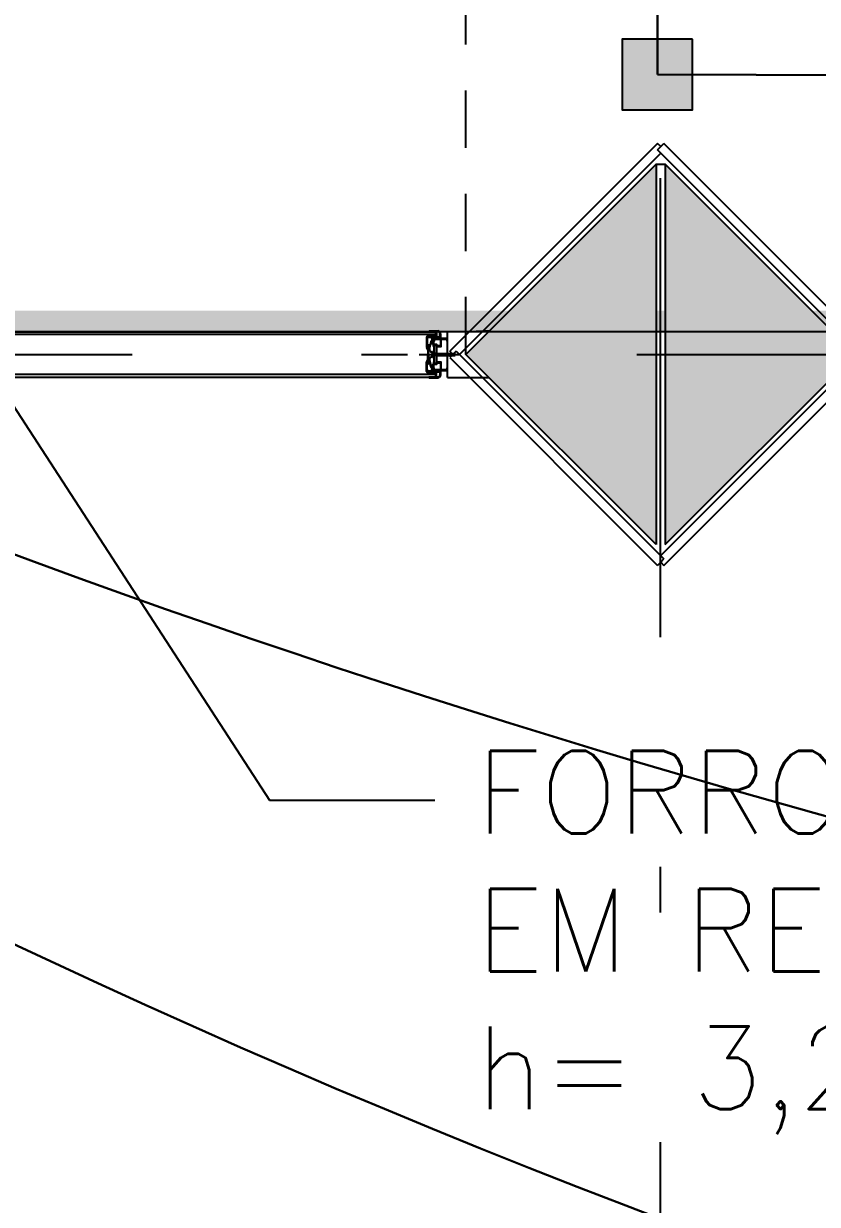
# Model space of a CAD drawing. Header units: millimetres. Extents: x 182 to 575, y -105 to 95.
# Drawn here: x 317.403 to 319.132, y -4.105 to -1.533 of the extents above; entities that cross this region are included whole.
import ezdxf
from ezdxf import colors
from ezdxf.entities.mleader import LeaderData, LeaderLine
from ezdxf.math import Vec2, Vec3

# ---------------------------------------------------------------- set-up
doc = ezdxf.new("R2010")
doc.units = ezdxf.units.MM
doc.header["$MEASUREMENT"] = 0
for name, pattern in [('DASHDOT', [1, 0.5, -0.25, 0, -0.25]), ('HIDDEN2', [0.1875, 0.125, -0.0625]), ('XR_BL2_AND_MON-REV15$0$DASHDOT', [1, 0.5, -0.25, 0, -0.25])]:
    doc.linetypes.add(name, pattern=pattern)
for name, color, linetype in [('base', 253, 'Continuous'), ('construir', 10, 'Continuous'), ('EIXOS', 31, 'DASHDOT'), ('ESTR', 3, 'Continuous'), ('FORRO', 253, 'Continuous'), ('LUMINOTECNICA', 170, 'Continuous'), ('XR_BL2_AND_MON-REV15$0$aca', 2, 'Continuous'), ('XR_BL2_AND_MON-REV15$0$EIXOS_PERFIL', 181, 'XR_BL2_AND_MON-REV15$0$DASHDOT'), ('XR_BL2_AND_MON-REV15$0$MARMORE', 7, 'Continuous'), ('XR_BL2_AND_MON-REV15$0$PERFIL_DIV', 41, 'Continuous')]:
    doc.layers.add(name, color=color, linetype=linetype)
doc.layers.add('eletroduto eletrica', color=152, linetype='EL', lineweight=30)
doc.styles.get("Standard").update_dxf_attribs({"font": 'romans.shx'})
doc.linetypes.add('EL', pattern='A,0.5,-0.2,["EL",Standard,S=0.1,R=0,X=-0.08,Y=-0.05],-0.175', length=0.875)

# ---------------------------------------------------------------- blocks, each defined once
blk = doc.blocks.new('XR_BL2_AND_MON-REV15$0$PILAR_60X60_JUNTA')
at = {"layer": 'base'}
for points in [[(-0.4143, 0.01), (0, 0.4243), (0.4143, 0.01)], [(-0.4143, -0.01), (0, -0.4243), (0.4143, -0.01)]]:
    blk.add_hatch(color=256, dxfattribs=at).paths.add_polyline_path(points)
at = {"layer": 'base', "linetype": 'ByBlock'}
for points in [[(-0.4143, 0.01), (0, 0.4243), (0.4143, 0.01)], [(-0.4143, -0.01), (0, -0.4243), (0.4143, -0.01)]]:
    blk.add_lwpolyline(points, close=True, dxfattribs=at)
at = {"layer": 'base'}
blk.add_point((0, 0), dxfattribs=at)
blk = doc.blocks.new('XR_BL2_AND_MON-REV15$0$P_M')
at = {"layer": 'XR_BL2_AND_MON-REV15$0$MARMORE'}
for p, q in [((-0.0071, 0.0354), (-0.4596, -0.4172)), ((0.0071, 0.0212), (-0.0071, 0.0354)), ((0, 0.0283), (0.0071, 0.0354)), ((0.0071, 0.0212), (-0.4455, -0.4313)), ((0.4384, -0.4243), (0, 0.0141)), ((-0.4525, -0.4243), (-0.4596, -0.4172)), ((-0.4525, -0.4243), (-0.4596, -0.4313)), ((-0.4596, -0.4313), (-0.0071, -0.8839)), ((-0.4525, -0.4243), (-0.4455, -0.4313)), ((-0.4384, -0.4243), (0, -0.8627)), ((-0.0071, -0.8697), (0.4455, -0.4172)), ((0.4455, -0.4172), (0.4596, -0.4313)), ((0.4525, -0.4243), (0.4596, -0.4172)), ((-0.0071, -0.8697), (0.0071, -0.8839)), ((0, -0.8768), (-0.0071, -0.8839))]:
    blk.add_line(p, q, dxfattribs=at)
for points in [[(0.4596, -0.4172), (0.0071, 0.0354)], [(0.0071, -0.8839), (0.4596, -0.4313)]]:
    blk.add_lwpolyline(points, dxfattribs=at)
blk = doc.blocks.new('XR_BL2_AND_MON-REV15$0$A$C03051BF2')
at = {"layer": 'XR_BL2_AND_MON-REV15$0$aca'}
for p, q in [((49.1, 20.7, -29.5), (49.1, 62.8, -29.5)), ((53.3, 20.7, -29.5), (53.3, 62.8, -29.5))]:
    blk.add_line(p, q, dxfattribs=at)
at = {"layer": 'XR_BL2_AND_MON-REV15$0$EIXOS_PERFIL'}
blk.add_line((51.2, -16.2, -29.5), (51.2, 70.7, -29.5), dxfattribs=at)
at = {"layer": 'XR_BL2_AND_MON-REV15$0$PERFIL_DIV'}
for p, q in [((53.3, 62.8, -29.5), (49.1, 62.8, -29.5)), ((53.3, 62.8, -29.5), (49.1, 62.8, -29.5)), ((49.1, 20.7, -29.5), (49.1, 62.8, -29.5)), ((53.3, 62.1, -29.5), (49.1, 62.1, -29.5)), ((53.3, 61.4, -29.5), (49.1, 61.4, -29.5)), ((53.3, 60.7, -29.5), (49.1, 60.7, -29.5)), ((53.3, 60, -29.5), (49.1, 60, -29.5)), ((53.3, 59.3, -29.5), (49.1, 59.3, -29.5)), ((53.3, 58.6, -29.5), (49.1, 58.6, -29.5)), ((53.3, 57.9, -29.5), (49.1, 57.9, -29.5)), ((53.3, 57.2, -29.5), (49.1, 57.2, -29.5)), ((53.3, 57.2, -29.5), (49.1, 57.2, -29.5)), ((53.3, 57.2, -29.5), (49.1, 57.2, -29.5)), ((53.3, 57.2, -29.5), (49.1, 57.2, -29.5)), ((53.3, 56.5, -29.5), (49.1, 56.5, -29.5)), ((53.3, 55.8, -29.5), (49.1, 55.8, -29.5)), ((53.3, 55.1, -29.5), (49.1, 55.1, -29.5)), ((53.3, 54.4, -29.5), (49.1, 54.4, -29.5)), ((53.3, 53.7, -29.5), (49.1, 53.7, -29.5)), ((53.3, 53, -29.5), (49.1, 53, -29.5)), ((53.3, 52.3, -29.5), (49.1, 52.3, -29.5)), ((53.3, 51.6, -29.5), (49.1, 51.6, -29.5)), ((53.3, 51.6, -29.5), (49.1, 51.6, -29.5)), ((53.3, 20.7, -29.5), (53.3, 62.8, -29.5)), ((13, 29, -29.5), (6.5, 29, -29.5)), ((6.6, 30.5, -29.5), (16, 30.5, -29.5)), ((13, 22, -29.5), (13, 29, -29.5)), ((14.5, 29, -29.5), (14.5, 22, -29.5)), ((16, 29, -29.5), (14.5, 29, -29.5)), ((16, 29, -29.5), (16, 30.5, -29.5)), ((53.3, 50.9, -29.5), (49.1, 50.9, -29.5)), ((53.3, 50.2, -29.5), (49.1, 50.2, -29.5)), ((53.3, 49.5, -29.5), (49.1, 49.5, -29.5)), ((53.3, 48.8, -29.5), (49.1, 48.8, -29.5)), ((53.3, 48.1, -29.5), (49.1, 48.1, -29.5)), ((53.3, 47.4, -29.5), (49.1, 47.4, -29.5)), ((53.3, 46.7, -29.5), (49.1, 46.7, -29.5)), ((53.3, 46, -29.5), (49.1, 46, -29.5)), ((53.3, 46, -29.5), (49.1, 46, -29.5)), ((53.3, 46, -29.5), (49.1, 46, -29.5)), ((53.3, 46, -29.5), (49.1, 46, -29.5)), ((53.3, 45.3, -29.5), (49.1, 45.3, -29.5)), ((53.3, 44.6, -29.5), (49.1, 44.6, -29.5)), ((53.3, 43.9, -29.5), (49.1, 43.9, -29.5)), ((53.3, 43.2, -29.5), (49.1, 43.2, -29.5)), ((53.3, 42.5, -29.5), (49.1, 42.5, -29.5)), ((53.3, 41.8, -29.5), (49.1, 41.8, -29.5)), ((53.3, 41.1, -29.5), (49.1, 41.1, -29.5)), ((53.3, 40.4, -29.5), (49.1, 40.4, -29.5)), ((53.3, 40.4, -29.5), (49.1, 40.4, -29.5)), ((53.3, 39.7, -29.5), (49.1, 39.7, -29.5)), ((53.3, 39, -29.5), (49.1, 39, -29.5)), ((53.3, 38.3, -29.5), (49.1, 38.3, -29.5)), ((53.3, 37.6, -29.5), (49.1, 37.6, -29.5)), ((53.3, 36.9, -29.5), (49.1, 36.9, -29.5)), ((53.3, 36.2, -29.5), (49.1, 36.2, -29.5)), ((53.3, 35.5, -29.5), (49.1, 35.5, -29.5)), ((53.3, 34.8, -29.5), (49.1, 34.8, -29.5)), ((53.3, 34.8, -29.5), (49.1, 34.8, -29.5)), ((53.3, 34.8, -29.5), (49.1, 34.8, -29.5)), ((53.3, 34.8, -29.5), (49.1, 34.8, -29.5)), ((53.3, 34.1, -29.5), (49.1, 34.1, -29.5)), ((53.3, 33.4, -29.5), (49.1, 33.4, -29.5)), ((53.3, 32.7, -29.5), (49.1, 32.7, -29.5)), ((53.3, 32, -29.5), (49.1, 32, -29.5)), ((53.3, 31.3, -29.5), (49.1, 31.3, -29.5)), ((53.3, 30.6, -29.5), (49.1, 30.6, -29.5)), ((53.3, 29.9, -29.5), (49.1, 29.9, -29.5)), ((53.3, 29.2, -29.5), (49.1, 29.2, -29.5)), ((53.3, 29.2, -29.5), (49.1, 29.2, -29.5)), ((53.3, 28.5, -29.5), (49.1, 28.5, -29.5)), ((53.3, 27.8, -29.5), (49.1, 27.8, -29.5)), ((53.3, 27.1, -29.5), (49.1, 27.1, -29.5)), ((53.3, 26.4, -29.5), (49.1, 26.4, -29.5)), ((86.2, 30.5, -29.5), (97, 30.5, -29.5)), ((86.2, 30.5, -29.5), (86.2, 29, -29.5)), ((86.2, 29, -29.5), (87.7, 29, -29.5)), ((87.7, 29, -29.5), (87.7, 22, -29.5)), ((89, 22, -29.5), (89, 29, -29.5)), ((89, 29, -29.5), (95.5, 29, -29.5)), ((0, 6.5, -29.5), (0, 24.7, -29.5)), ((1.5, 5.5, -29.5), (1, 5.5, -29.5)), ((1.5, 24.6, -29.5), (1.5, 22, -29.5)), ((1.5, 22, -29.5), (11, 22, -29.5)), ((8.8, 20.5, -29.5), (1.5, 20.5, -29.5)), ((1.5, 20.5, -29.5), (1.5, 5.5, -29.5)), ((8.8, 5.7, -29.5), (8.8, 20.5, -29.5)), ((14.5, 20.5, -29.5), (10, 20.5, -29.5)), ((10, 20.5, -29.5), (10, 14.1, -29.5)), ((10, 7.5, -29.5), (10, 5.7, -29.5)), ((11, 22, -29.5), (11, 22, -29.5)), ((11, 22, -29.5), (13, 22, -29.5)), ((12.6, 2.2, -29.5), (12.6, 20.4, -29.5)), ((12.6, 20.4, -29.5), (14.2, 20.4, -29.5)), ((14.2, 2.2, -29.5), (12.6, 2.2, -29.5)), ((14, 0, -29.5), (34.3, 0, -29.5)), ((14.2, 20.4, -44.2), (14.2, 15.5, -40.2)), ((14.2, 20.4, -29.5), (14.2, 15.5, -29.5)), ((14.2, 15.5, -29.5), (29.8, 15.5, -29.5)), ((20.7, 13.4, -29.5), (14.2, 13.4, -29.5)), ((14.2, 13.4, -29.5), (14.2, 2.2, -29.5)), ((14.5, 1.1, -29.5), (14.2, 1.2, -29.5)), ((14.5, 22, -29.5), (16, 22, -29.5)), ((14.5, 15.5, -29.5), (14.5, 20.5, -29.5)), ((16, 15.5, -29.5), (14.5, 15.5, -29.5)), ((14.5, 3.7, -29.5), (16, 3.7, -29.5)), ((14.5, 3.7, -29.5), (14.5, 1.1, -29.5)), ((18.4, 13, -29.5), (15.3, 11.4, -29.5)), ((18.4, 13, -29.5), (15.3, 11.4, -29.5)), ((15.3, 11.4, -29.5), (15.5, 11, -29.5)), ((15.3, 11.4, -29.5), (15.5, 11, -29.5)), ((15.5, 11, -29.5), (18.6, 12.6, -29.5)), ((15.5, 11, -29.5), (18.6, 12.6, -29.5)), ((16, 22, -29.5), (16, 15.5, -29.5)), ((16, 3.7, -29.5), (16, 1.2, -29.5)), ((16, 1.2, -29.5), (30.7, 1.2, -29.5)), ((24, 11.6, -29.5), (20.7, 13.4, -29.5)), ((21.2, 11.9, -29.5), (22.3, 10.3, -29.5)), ((21.2, 11.9, -29.5), (22.3, 10.3, -29.5)), ((22.7, 10.5, -29.5), (21.6, 12.2, -29.5)), ((22.7, 10.5, -29.5), (21.6, 12.2, -29.5)), ((23.5, 9.4, -29.5), (39, 6.1, -29.5)), ((23.5, 9.4, -29.5), (39, 6.1, -29.5)), ((39.1, 6.6, -29.5), (23.6, 9.9, -29.5)), ((39.1, 6.6, -29.5), (23.6, 9.9, -29.5)), ((29.8, 14.1, -29.5), (24, 11.6, -29.5)), ((29.8, 15.5, -29.5), (29.8, 14.1, -29.5)), ((32.6, 5.1, -29.5), (31.3, 5.1, -29.5)), ((32, 3.6, -29.5), (32.3, 3.6, -29.5)), ((32, 2.8, -29.5), (32.3, 2.8, -29.5)), ((68, 17, -29.5), (33.6, 17, -29.5)), ((33.7, 1.4, -29.5), (33.7, 1.1, -29.5)), ((34.5, 1.4, -29.5), (34.5, 1.1, -29.5)), ((37, 5.1, -29.5), (35.6, 5.1, -29.5)), ((35.9, 3.6, -29.5), (36.2, 3.6, -29.5)), ((35.9, 2.8, -29.5), (36.2, 2.8, -29.5)), ((39.6, 2.3, -29.5), (36.9, 0.7, -29.5)), ((39.8, 3.9, -29.5), (38.3, 2.9, -29.5)), ((42.1, 3, -29.5), (51, 3, -29.5)), ((49.5, 4.5, -29.5), (42.2, 4.5, -29.5)), ((43, 15.4, -29.5), (43, 17, -29.5)), ((43, 15.4, -29.5), (43, 17, -29.5)), ((59, 15.4, -29.5), (43, 15.4, -29.5)), ((59, 15.4, -29.5), (43, 15.4, -29.5)), ((48.2, 15.4, -29.5), (43.4, 7.9, -29.5)), ((48.2, 15.4, -29.5), (43.4, 7.9, -29.5)), ((43.8, 7.6, -29.5), (48.8, 15.4, -29.5)), ((43.8, 7.6, -29.5), (48.8, 15.4, -29.5)), ((54.9, 20.7, -29.5), (47.5, 20.7, -29.5)), ((53.3, 25.7, -29.5), (49.1, 25.7, -29.5)), ((53.3, 25, -29.5), (49.1, 25, -29.5)), ((53.3, 24.3, -29.5), (49.1, 24.3, -29.5)), ((53.3, 23.6, -29.5), (49.1, 23.6, -29.5)), ((53.3, 22.9, -29.5), (49.1, 22.9, -29.5)), ((53.3, 22.2, -29.5), (49.1, 22.2, -29.5)), ((53.3, 21.5, -29.5), (49.1, 21.5, -29.5)), ((49.5, 5.5, -29.5), (51, 5.5, -29.5)), ((49.5, 5.5, -29.5), (49.5, 4.5, -29.5)), ((51, 5.5, -29.5), (51, 3, -29.5)), ((52.5, 5.5, -29.5), (51, 5.5, -29.5)), ((51, 5.5, -29.5), (51, 3, -29.5)), ((51, 5.5, -29.5), (51, 3, -29.5)), ((51, 5.5, -29.5), (51, 3, -29.5)), ((59.9, 3, -29.5), (51, 3, -29.5)), ((52.5, 5.5, -29.5), (52.5, 4.5, -29.5)), ((52.5, 4.5, -29.5), (59.8, 4.5, -29.5)), ((58.2, 7.6, -29.5), (53.2, 15.4, -29.5)), ((58.2, 7.6, -29.5), (53.2, 15.4, -29.5)), ((53.8, 15.4, -29.5), (58.6, 7.9, -29.5)), ((53.8, 15.4, -29.5), (58.6, 7.9, -29.5)), ((59, 17, -29.5), (59, 15.4, -29.5)), ((59, 17, -29.5), (59, 15.4, -29.5)), ((62.2, 3.9, -29.5), (63.7, 2.9, -29.5)), ((62.4, 2.3, -29.5), (65.1, 0.7, -29.5)), ((62.9, 6.6, -29.5), (78.4, 9.9, -29.5)), ((62.9, 6.6, -29.5), (78.4, 9.9, -29.5)), ((78.5, 9.4, -29.5), (63, 6.1, -29.5)), ((78.5, 9.4, -29.5), (63, 6.1, -29.5)), ((65, 5.1, -29.5), (66.4, 5.1, -29.5)), ((66.1, 3.6, -29.5), (65.8, 3.6, -29.5)), ((66.1, 2.8, -29.5), (65.8, 2.8, -29.5)), ((67.5, 1.4, -29.5), (67.5, 1.1, -29.5)), ((88, 0, -29.5), (67.7, 0, -29.5)), ((68.3, 1.4, -29.5), (68.3, 1.1, -29.5)), ((69.4, 5.1, -29.5), (70.7, 5.1, -29.5)), ((70, 3.6, -29.5), (69.7, 3.6, -29.5)), ((70, 2.8, -29.5), (69.7, 2.8, -29.5)), ((86, 1.2, -29.5), (71.3, 1.2, -29.5)), ((72.2, 15.5, -29.5), (87.7, 15.5, -29.5)), ((72.2, 15.5, -29.5), (72.2, 14.1, -29.5)), ((72.2, 14.1, -29.5), (78, 11.6, -29.5)), ((78, 11.6, -29.5), (81.3, 13.4, -29.5)), ((79.3, 10.5, -29.5), (80.4, 12.2, -29.5)), ((79.3, 10.5, -29.5), (80.4, 12.2, -29.5)), ((80.8, 11.9, -29.5), (79.7, 10.3, -29.5)), ((80.8, 11.9, -29.5), (79.7, 10.3, -29.5)), ((81.3, 13.4, -29.5), (87.8, 13.4, -29.5)), ((86.5, 11, -29.5), (83.4, 12.6, -29.5)), ((86.5, 11, -29.5), (83.4, 12.6, -29.5)), ((83.6, 13, -29.5), (86.7, 11.4, -29.5)), ((87.5, 3.7, -29.5), (86, 3.7, -29.5)), ((86, 3.7, -29.5), (86, 1.2, -29.5)), ((87.7, 22, -29.5), (86.2, 22, -29.5)), ((86.2, 22, -29.5), (86.2, 15.5, -29.5)), ((86.7, 11.4, -29.5), (86.5, 11, -29.5)), ((86.7, 11.4, -29.5), (86.5, 11, -29.5)), ((87.5, 3.7, -29.5), (87.5, 1.1, -29.5)), ((87.5, 1.1, -29.5), (87.8, 1.2, -29.5)), ((89.4, 20.4, -29.5), (87.8, 20.4, -29.5)), ((87.8, 20.4, -29.5), (87.8, 15.5, -29.5)), ((87.8, 20.4, -29.5), (92, 20.4, -29.5)), ((87.8, 13.4, -29.5), (87.8, 2.2, -29.5)), ((87.8, 2.2, -29.5), (89.4, 2.2, -29.5)), ((91, 22, -29.5), (89, 22, -29.5)), ((89.4, 2.2, -29.5), (89.4, 20.4, -29.5)), ((100.5, 22, -29.5), (91, 22, -29.5)), ((91, 22, -29.5), (91, 22, -29.5)), ((92, 20.4, -29.5), (92, 14.1, -29.5)), ((92, 7.5, -29.5), (92, 5.7, -29.5)), ((93.2, 5.7, -29.5), (93.2, 20.5, -29.5)), ((93.2, 20.5, -29.5), (100.5, 20.5, -29.5)), ((100.5, 24.6, -29.5), (100.5, 22, -29.5)), ((100.5, 20.5, -29.5), (100.5, 5.5, -29.5)), ((100.5, 5.5, -29.5), (101, 5.5, -29.5)), ((102, 6.5, -29.5), (102, 24.7, -29.5))]:
    blk.add_line(p, q, dxfattribs=at)
at = {"layer": 'XR_BL2_AND_MON-REV15$0$PERFIL_DIV', "linetype": 'Continuous'}
for p, q in [((49.1, 46.2, -29.5), (20.2, 46.2, -29.5)), ((82.2, 46.2, -29.5), (53.3, 46.2, -29.5)), ((12.6, 2.2, -29.5), (12.6, 20.4, -29.5)), ((12.6, 20.4, -29.5), (14.2, 20.4, -29.5)), ((14.2, 2.2, -29.5), (12.6, 2.2, -29.5)), ((14.2, 20.4, -29.5), (14.2, 15.5, -29.5)), ((14.2, 15.5, -29.5), (30.1, 15.5, -29.5)), ((20.7, 13.4, -29.5), (14.2, 13.4, -29.5)), ((14.2, 13.4, -29.5), (14.2, 2.2, -29.5)), ((16, 15.5, -29.5), (14.5, 15.5, -29.5)), ((33.3, 15.5, -29.5), (16, 15.5, -29.5)), ((24, 11.6, -29.5), (20.7, 13.4, -29.5)), ((29.8, 14.1, -29.5), (24, 11.6, -29.5)), ((48.7, 21.2, -29.5), (48.7, 22.7, -29.5)), ((53.7, 21.2, -29.5), (53.7, 22.7, -29.5)), ((87.8, 15.5, -29.5), (71.5, 15.5, -29.5)), ((72.2, 14.1, -29.5), (78, 11.6, -29.5)), ((78, 11.6, -29.5), (81.3, 13.4, -29.5)), ((81.3, 13.4, -29.5), (87.8, 13.4, -29.5)), ((83.6, 13, -29.5), (86.7, 11.4, -29.5)), ((87.8, 13.4, -29.5), (87.8, 2.2, -29.5)), ((87.8, 2.2, -29.5), (89.4, 2.2, -29.5)), ((89.4, 2.2, -29.5), (89.4, 15.5, -29.5))]:
    blk.add_line(p, q, dxfattribs=at)
at = {"layer": 'XR_BL2_AND_MON-REV15$0$PERFIL_DIV', "linetype": 'Continuous', "elevation": -29.5}
for points in [[(49.1, 22.7), (34, 22.7), (34, 31.9), (17.7, 31.9), (17.7, 44.7), (21.2, 44.7), (21.2, 45.2, 0.414214), (20.2, 46.2), (16.2, 46.2), (16.2, 16.2), (20.2, 16.2, 0.414214), (21.2, 17.2), (21.2, 17.7), (17.7, 17.7), (17.7, 30.4), (32.5, 30.4), (32.5, 22.7), (29.8, 22.7), (29.8, 15.5), (33.5, 15.5, 0.414214), (34, 16), (34, 17), (31.3, 17), (31.3, 21.2), (49.1, 21.2)], [(53.3, 21.2), (70.7, 21.2), (70.7, 17), (68, 17), (68, 16, 0.414214), (68.5, 15.5), (72.2, 15.5), (72.2, 22.7), (69.5, 22.7), (69.5, 30.4), (84.7, 30.4), (84.7, 17), (81.2, 17), (81.2, 16.5, 0.414214), (82.2, 15.5), (86.2, 15.5), (86.2, 46.2), (82.2, 46.2, 0.414214), (81.2, 45.2), (81.2, 44.7), (84.7, 44.7), (84.7, 31.9), (68, 31.9), (68, 22.7), (53.3, 22.7)]]:
    blk.add_lwpolyline(points, format="xyb", close=True, dxfattribs=at)
at = {"layer": 'XR_BL2_AND_MON-REV15$0$PERFIL_DIV'}
for centre, radius, start, end in [((6.1, 24.5, -29.5), 6.07, 84.5687, 179.4057), ((6.1, 24.5, -29.5), 4.57, 84.5687, 179.4057), ((95.9, 24.5, -29.5), 6.07, 0.5943, 95.4313), ((95.9, 24.5, -29.5), 4.57, 0.5943, 95.4313), ((1, 6.5, -29.5), 1, 180, 270), ((15.4, 6.5, -29.5), 6.6, 186.584, 258.1632), ((3.6, 10.8, -29.5), 7.23, 332.7929, 27.2071), ((15, 6.2, -29.5), 5.05, 185.254, 260.0798), ((19.6, 10.8, -29.5), 2.5, 32.962, 117.7277), ((19.6, 10.8, -29.5), 2.5, 32.962, 117.7277), ((19.6, 10.8, -29.5), 2, 32.962, 117.7277), ((19.6, 10.8, -29.5), 2, 32.962, 117.7277), ((24, 11.3, -29.5), 2, 212.962, 257.0888), ((24, 11.3, -29.5), 2, 212.962, 257.0888), ((24, 11.3, -29.5), 1.5, 212.962, 257.0888), ((24, 11.3, -29.5), 1.5, 212.962, 257.0888), ((34.1, 3.2, -29.5), 3.55, 151.9787, 207.0357), ((30.7, 1.5, -29.5), 0.3, 270, 27.0357), ((31.3, 4.8, -29.5), 0.3, 90, 151.9787), ((34.1, 3.2, -29.5), 2.15, 169.2778, 190.7222), ((34.1, 3.2, -29.5), 1.85, 134.7519, 167.5131), ((34.1, 3.2, -29.5), 1.85, 192.4869, 257.5131), ((32.6, 4.8, -29.5), 0.3, 314.7519, 90), ((34.1, 3.2, -29.5), 2.15, 259.2778, 280.7222), ((34.3, 5, -29.5), 5, 270, 301.269), ((34.1, 3.2, -29.5), 1.85, 282.4869, 347.5131), ((35.6, 4.8, -29.5), 0.3, 90, 225.2481), ((34.1, 3.2, -29.5), 1.85, 12.4869, 45.2481), ((34.1, 3.2, -29.5), 2.15, 349.2778, 10.7222), ((37, 4.8, -29.5), 0.3, 28.0213, 90), ((34.1, 3.2, -29.5), 3.55, 0.7212, 28.0213), ((38.1, 3.3, -29.5), 0.4, 180.7212, 301.269), ((40.1, 11, -29.5), 5, 257.0888, 317.2175), ((40.1, 11, -29.5), 5, 257.0888, 317.2175), ((40.1, 11, -29.5), 4.5, 257.0888, 317.2175), ((40.1, 11, -29.5), 4.5, 257.0888, 317.2175), ((42.1, -2, -29.5), 5, 90, 121.269), ((42.2, -0.1, -29.5), 4.68, 90, 121.269), ((61.9, 11, -29.5), 5, 222.7825, 282.9112), ((61.9, 11, -29.5), 5, 222.7825, 282.9112), ((61.9, 11, -29.5), 4.5, 222.7825, 282.9112), ((61.9, 11, -29.5), 4.5, 222.7825, 282.9112), ((59.8, -0.1, -29.5), 4.68, 58.731, 90), ((59.9, -2, -29.5), 5, 58.731, 90), ((63.9, 3.3, -29.5), 0.4, 238.731, 359.2788), ((67.9, 3.2, -29.5), 3.55, 151.9787, 179.2788), ((65, 4.8, -29.5), 0.3, 90, 151.9787), ((67.7, 5, -29.5), 5, 238.731, 270), ((67.9, 3.2, -29.5), 2.15, 169.2778, 190.7222), ((67.9, 3.2, -29.5), 1.85, 134.7519, 167.5131), ((67.9, 3.2, -29.5), 1.85, 192.4869, 257.5131), ((66.4, 4.8, -29.5), 0.3, 314.7519, 90), ((67.9, 3.2, -29.5), 2.15, 259.2778, 280.7222), ((67.9, 3.2, -29.5), 1.85, 282.4869, 347.5131), ((69.4, 4.8, -29.5), 0.3, 90, 225.2481), ((67.9, 3.2, -29.5), 1.85, 12.4869, 45.2481), ((67.9, 3.2, -29.5), 2.15, 349.2778, 10.7222), ((70.7, 4.8, -29.5), 0.3, 28.0213, 90), ((67.9, 3.2, -29.5), 3.55, 332.9643, 28.0213), ((71.3, 1.5, -29.5), 0.3, 152.9643, 270), ((78, 11.3, -29.5), 1.5, 282.9112, 327.038), ((78, 11.3, -29.5), 1.5, 282.9112, 327.038), ((78, 11.3, -29.5), 2, 282.9112, 327.038), ((78, 11.3, -29.5), 2, 282.9112, 327.038), ((82.5, 10.8, -29.5), 2.5, 62.2723, 147.038), ((82.5, 10.8, -29.5), 2.5, 62.2723, 147.038), ((82.5, 10.8, -29.5), 2, 62.2723, 147.038), ((82.5, 10.8, -29.5), 2, 62.2723, 147.038), ((87, 6.2, -29.5), 5.05, 279.9202, 354.746), ((86.6, 6.5, -29.5), 6.6, 281.8368, 353.416), ((98.4, 10.8, -29.5), 7.23, 152.7929, 207.2071), ((101, 6.5, -29.5), 1, 270, 0)]:
    blk.add_arc(centre, radius, start, end, dxfattribs=at)
at = {"layer": 'XR_BL2_AND_MON-REV15$0$PERFIL_DIV', "extrusion": (0, 0, -1)}
blk.add_ellipse((51.2, 20.7, -29.5), major_axis=(-3.7, 0), ratio=0.462085, start_param=3.141593, end_param=6.283185, dxfattribs=at)
blk.add_ellipse((51.2, 20.7, -29.5), major_axis=(-3.7, 0), ratio=0.462085, start_param=3.141593, end_param=6.283185, dxfattribs=at)
blk = doc.blocks.new('STH8960PTO')
at = {"layer": 'LUMINOTECNICA', "ltscale": 0.8}
h = blk.add_hatch(color=31, dxfattribs=at)
h.dxf.hatch_style = 1
h.paths.add_polyline_path([(-0.0768, 0.0768), (0.0768, 0.0768), (0.0768, -0.0768), (-0.0768, -0.0768)])
blk.add_lwpolyline([(-0.0768, 0.0768), (0.0768, 0.0768), (0.0768, -0.0768), (-0.0768, -0.0768)], close=True, dxfattribs=at)

msp = doc.modelspace()

# ---------------------------------------------------------------- hatches: boundary and pattern name
at = {"layer": 'FORRO', "transparency": 33554602}
h = msp.add_hatch(color=256, dxfattribs=at)
h.dxf.hatch_style = 1
h.paths.add_polyline_path([(315.0651, 5.9082), (319.2151, 5.9082), (319.2151, -2.1584), (317.2461, -2.1584), (317.2753, -2.2034), (337.1666, -2.2034), (337.4408, -1.9291), (337.4408, 2.3516), (339.3689, 2.3837), (339.3689, 6.2766), (337.9375, 6.2766), (337.5408, 5.8799), (337.0812, 6.3537), (337.4708, 6.7433), (337.4708, 8.5216), (312.6108, 8.4316), (312.6358, 6.7183), (313.0004, 6.3537), (312.5479, 5.887), (312.1416, 6.2791), (310.6855, 6.2766), (310.6855, 2.3566), (312.6358, 2.3566), (312.6408, -1.9291), (312.9151, -2.2034), (317.2753, -2.2034), (317.2461, -2.1584), (315.0651, -2.1584)])
h.paths.add_polyline_path([(319.2151, 5.9082), (324.6166, 5.9082), (324.6166, -2.1584), (319.2151, -2.1584)], flags=17)
h.paths.add_polyline_path([(325.4651, 5.9082), (330.8666, 5.9082), (330.8666, -2.1584), (325.4651, -2.1584)], flags=16)
h.paths.add_polyline_path([(330.8666, 5.9082), (335.0166, 5.9082), (335.0166, -2.1584), (330.8666, -2.1584)], flags=16)

# ---------------------------------------------------------------- linework, layer by layer
at = {"layer": 'base'}
msp.add_line((318.3268, -2.3038, -2360.3554), (318.3268, -2.2038), dxfattribs=at)
for points in [[(316.6809, -2.2101), (316.6809, -2.2041), (318.3011, -2.2041), (318.3011, -2.2101)], [(316.6809, -2.2971), (316.6809, -2.3031), (318.3011, -2.3031), (318.3011, -2.2971)]]:
    msp.add_lwpolyline(points, close=True, dxfattribs=at)
for points in [[(318.3268, -2.2038), (318.4166, -2.2038)], [(318.3268, -2.3038), (318.417, -2.3038)]]:
    msp.add_lwpolyline(points, dxfattribs=at)
at = {"layer": 'construir'}
msp.add_lwpolyline([(310.6855, 2.3566), (312.6358, 2.3566), (312.6358, -1.9241), (312.9151, -2.2034), (318.374, -2.2034), (318.4184, -2.2015), (318.7808, -1.8391), (318.8008, -1.8391), (319.1667, -2.205), (319.2076, -2.2035), (321.9158, -2.2035), (321.9158, -2.1584), (324.7116, -2.1584), (325.0408, -1.8291), (325.3701, -2.1584), (328.1658, -2.1584), (328.1658, -2.2035), (330.874, -2.2035), (330.9145, -2.2054), (331.2915, -1.8298)], dxfattribs=at)
at = {"layer": 'EIXOS', "linetype": 'DASHDOT', "ltscale": 2}
for p, q in [((318.7908, -4.9696), (318.7908, 11.8133)), ((301.9392, -2.2534), (348.455, -2.2534))]:
    msp.add_line(p, q, dxfattribs=at)
at = {"layer": 'eletroduto eletrica', "color": 92, "ltscale": 1.3}
for points, elevation in [([(318.7837, -1.6438), (318.7837, 5.783), (331.2685, 5.783), (331.2921, -1.6438, 0.081379), (337.3364, 0.0206, 1.382826)], 177.5225), ([(336.2287, 2.9293), (336.2287, -1.0707, -0.293776), (312.2115, 0.0422, -0.916278)], 97.583)]:
    msp.add_lwpolyline(points, format="xyb", dxfattribs=dict(at, elevation=elevation))
msp.add_lwpolyline([(325.0408, 5.7119), (325.0267, -1.665), (318.7837, -1.6438)], dxfattribs=at)
msp.add_arc((325.6384, 13.9306, -97.583), 19.3176, 225.96781, 312.63228, dxfattribs=at)
at = {"layer": 'ESTR', "color": 1, "linetype": 'HIDDEN2'}
msp.add_line((318.3666, -2.2534), (318.3666, 6.3466), dxfattribs=at)
at = {"layer": 'FORRO'}
msp.add_line((312.9151, -2.2034), (337.1237, -2.2034), dxfattribs=at)
at = {"layer": 'FORRO', "color": 2, "elevation": 195.166}
msp.add_lwpolyline([(310.6855, 6.2766), (310.6855, 2.3566), (312.6358, 2.3566), (312.6408, -1.9291), (312.9151, -2.2034), (337.1666, -2.2034), (337.4408, -1.9291), (337.4408, 2.3516), (339.3689, 2.3837), (339.3689, 6.2766), (337.9375, 6.2766), (337.5408, 5.8799), (337.0812, 6.3537), (337.4708, 6.7433), (337.4708, 8.5216), (312.6108, 8.4316), (312.6358, 6.7183), (313.0004, 6.3537), (312.5479, 5.887), (312.1416, 6.2791)], close=True, dxfattribs=at)

# ---------------------------------------------------------------- block references
at = {"layer": 'base', "rotation": 89.99999999999999}
for name, p in [('XR_BL2_AND_MON-REV15$0$P_M', (318.3666, -2.2534, 177.5225)), ('XR_BL2_AND_MON-REV15$0$PILAR_60X60_JUNTA', (318.7908, -2.2534))]:
    msp.add_blockref(name, p, dxfattribs=at)
at = {"layer": 'base', "xscale": 0.001000000000033197, "yscale": 0.001000000000033197, "zscale": 0.001000000000033197, "rotation": 270}
msp.add_blockref('XR_BL2_AND_MON-REV15$0$A$C03051BF2', (318.2806, -2.2024, 0.0295), dxfattribs=at)
at = {"layer": 'LUMINOTECNICA', "xscale": -1}
msp.add_blockref('STH8960PTO', (318.7837, -1.6438, 177.5225), dxfattribs=at)

# ---------------------------------------------------------------- leaders
at = {"layer": 'LUMINOTECNICA', "color": 2}
ml = msp.add_multileader_mtext('Standard', dxfattribs=at)
ml.set_content('FORRO BAFFLE ACUSTICO\\PEM REGUAS LINEARES\\Ph= 3,20m', color=2)
ml.set_leader_properties()
ml.build(insert=Vec2(0, 0))
ml.multileader.update_dxf_attribs({"text_right_attachment_type": 6, "dogleg_length": 0.36, "arrow_head_size": 0.18})
ctx = ml.context
ctx.base_point, ctx.char_height, ctx.arrow_head_size, ctx.landing_gap_size, ctx.plane_origin = Vec3(318.2985, -3.2246), 0.18, 0.18, 0.09, Vec3(316.83, -2.1161)
ctx.right_attachment = 6
notes = []
notes.append((ctx, [(0, (1, 1, 0), (317.9385, -3.2246), (1, 0), 0.36, [(0, [(316.7158, -1.3418)], 0, [])])]))
ctx.mtext.insert, ctx.mtext.flow_direction = Vec3(318.3885, -3.1174), 5
for ctx, leaders in notes:
    for number, flags, end, landing, length, lines in leaders:
        leader = LeaderData()
        leader.index, (leader.has_last_leader_line, leader.has_dogleg_vector, leader.attachment_direction) = number, flags
        leader.last_leader_point, leader.dogleg_vector, leader.dogleg_length = Vec3(end), Vec3(landing), length
        for number, points, colour, breaks in lines:
            line = LeaderLine()
            line.index, line.vertices, line.color, line.breaks = number, Vec3.list(points), colors.encode_raw_color(colour), breaks
            leader.lines.append(line)
        ctx.leaders.append(leader)

doc.saveas('drawing.dxf')
